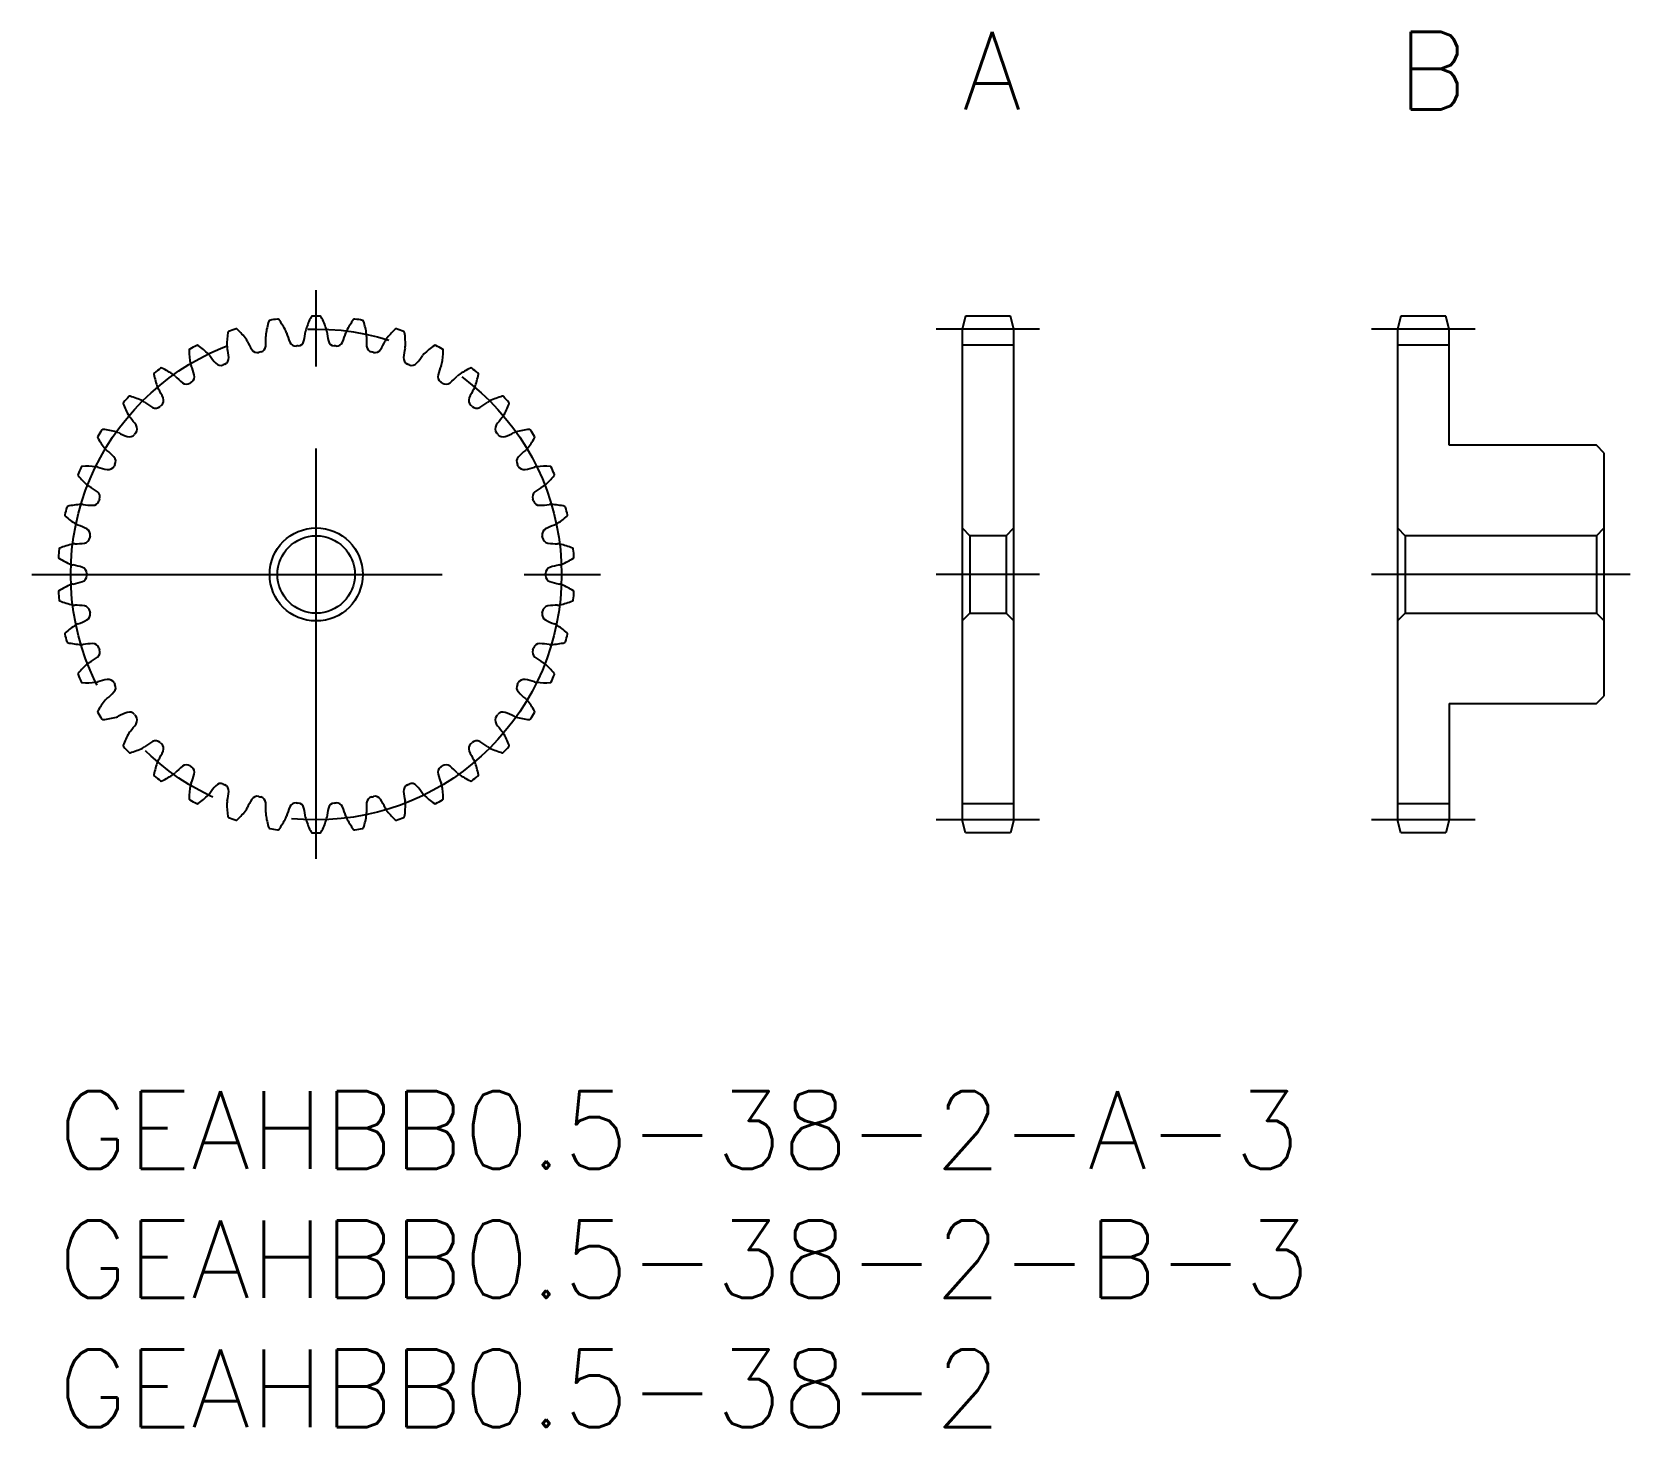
# Model space of a CAD drawing. Extents: x -1 to 60.8, y -13 to 41.
import ezdxf

# ---------------------------------------------------------------- set-up
doc = ezdxf.new("R2010")
doc.units = 0
doc.header["$LTSCALE"] = 0.5
doc.linetypes.add('CENTER', pattern=[50.8, 31.75, -6.35, 6.35, -6.35])
for name, color, linetype in [('MSM_CENTER', 1, 'CENTER'), ('MSM_CONTINUOUS', 7, 'CONTINUOUS'), ('MSM_PART_NUMBER', 7, 'CONTINUOUS')]:
    doc.layers.add(name, color=color, linetype=linetype)
doc.styles.get("Standard").update_dxf_attribs({"font": 'txt.shx', "height": 3, "bigfont": 'bigfont.shx'})

# ---------------------------------------------------------------- blocks, each defined once
blk = doc.blocks.new('*U2')
at = {"layer": 'MSM_PART_NUMBER'}
blk.add_text('GEAHBB0.5-38-2-A-3', height=3, dxfattribs=at).set_placement((0, -3))
blk = doc.blocks.new('*U3')
at = {"layer": 'MSM_PART_NUMBER'}
blk.add_text('GEAHBB0.5-38-2-B-3', height=3, dxfattribs=at).set_placement((0, -8))
blk = doc.blocks.new('*U4')
at = {"layer": 'MSM_PART_NUMBER'}
blk.add_text('GEAHBB0.5-38-2', height=3, dxfattribs=at).set_placement((0, -13))
blk = doc.blocks.new('*U5')
at = {"layer": 'MSM_PART_NUMBER'}
blk.add_text('A', height=3, dxfattribs=at).set_placement((35, 38))
blk = doc.blocks.new('*U6')
at = {"layer": 'MSM_PART_NUMBER'}
blk.add_text('B', height=3, dxfattribs=at).set_placement((51.85, 38))

msp = doc.modelspace()

# ---------------------------------------------------------------- linework, layer by layer
at = {"layer": 'MSM_CENTER'}
for p, q in [((10, 9), (10, 31)), ((38, 29.5), (34, 29.5)), ((54.85, 29.5), (50.85, 29.5)), ((-1, 20), (21, 20)), ((38, 20), (34, 20)), ((60.85, 20), (50.85, 20)), ((38, 10.5), (34, 10.5)), ((54.85, 10.5), (50.85, 10.5))]:
    msp.add_line(p, q, dxfattribs=at)
msp.add_circle((10, 20), 9.5, dxfattribs=at)
at = {"layer": 'MSM_CONTINUOUS'}
for p, q in [((35.134, 30), (35, 29.5)), ((36.866, 30), (35.134, 30)), ((37, 29.5), (36.866, 30)), ((51.984, 30), (51.85, 29.5)), ((53.716, 30), (51.984, 30)), ((53.85, 29.5), (53.716, 30)), ((35, 29.5), (35, 10.5)), ((37, 10.5), (37, 29.5)), ((51.85, 29.5), (51.85, 10.5)), ((53.85, 25), (53.85, 29.5)), ((37, 28.875), (35, 28.875)), ((53.85, 28.875), (51.85, 28.875)), ((59.55, 25), (53.85, 25)), ((59.85, 24.7), (59.55, 25)), ((59.85, 15.3), (59.85, 24.7)), ((35, 21.8), (35.3, 21.5)), ((36.7, 21.5), (37, 21.8)), ((51.85, 21.8), (52.15, 21.5)), ((59.55, 21.5), (59.85, 21.8)), ((35.3, 21.5), (35.3, 18.5)), ((36.7, 21.5), (35.3, 21.5)), ((36.7, 21.5), (36.7, 18.5)), ((52.15, 21.5), (52.15, 18.5)), ((59.55, 21.5), (52.15, 21.5)), ((59.55, 21.5), (59.55, 18.5)), ((35.3, 18.5), (35, 18.2)), ((35.3, 18.5), (36.7, 18.5)), ((37, 18.2), (36.7, 18.5)), ((52.15, 18.5), (51.85, 18.2)), ((52.15, 18.5), (59.55, 18.5)), ((59.85, 18.2), (59.55, 18.5)), ((53.85, 15), (59.55, 15)), ((53.85, 15), (53.85, 10.5)), ((59.55, 15), (59.85, 15.3)), ((37, 11.125), (35, 11.125)), ((53.85, 11.125), (51.85, 11.125)), ((35.134, 10), (35, 10.5)), ((36.866, 10), (35.134, 10)), ((37, 10.5), (36.866, 10)), ((51.984, 10), (51.85, 10.5)), ((53.716, 10), (51.984, 10)), ((53.85, 10.5), (53.716, 10))]:
    msp.add_line(p, q, dxfattribs=at)
for radius in [1.8, 1.5]:
    msp.add_circle((10, 20), radius, dxfattribs=at)
for centre, radius, start, end in [((11.185, 28.848), 3.167, 162.44892, 171.8421), ((8.213, 29.788), 0.05, 100.34344, 162.44892), ((10, 20), 10, 98.60392, 100.34344), ((8.511, 29.838), 0.05, 36.49844, 98.60394), ((6.006, 27.984), 3.167, 27.10526, 36.49844), ((12.625, 28.533), 3.167, 152.97524, 162.36842), ((9.849, 29.949), 0.05, 90.86976, 152.97524), ((10, 20), 10, 89.13024, 90.86976), ((10.151, 29.949), 0.05, 27.02471, 89.13024), ((7.375, 28.533), 3.167, 17.63158, 27.02476), ((13.994, 27.984), 3.167, 143.50156, 152.89474), ((11.489, 29.838), 0.05, 81.39608, 143.50156), ((10, 20), 10, 79.65656, 81.39608), ((11.787, 29.788), 0.05, 17.55112, 79.65656), ((8.815, 28.848), 3.167, 8.15789, 17.55108), ((9.713, 28.923), 3.167, 171.92261, 181.31579), ((6.627, 29.361), 0.05, 109.81713, 171.92261), ((10, 20), 10, 108.07761, 109.81713), ((6.912, 29.459), 0.05, 45.97218, 108.07761), ((4.746, 27.218), 3.167, 36.57895, 45.97213), ((6.959, 28.86), 0.412, 24.86927, 36.57924), ((8.458, 29.239), 0.412, 171.84181, 183.55178), ((5.13, 29.033), 2.923, 356.18809, 3.55205), ((8.458, 29.239), 0.412, 15.39559, 27.10555), ((11.674, 30.125), 2.923, 195.39531, 202.75928), ((6.683, 29.711), 2.923, 346.7144, 354.07837), ((10, 29.367), 0.412, 162.36813, 174.0781), ((10, 29.367), 0.412, 5.9219, 17.63187), ((13.317, 29.711), 2.923, 185.92163, 193.2856), ((8.326, 30.125), 2.923, 337.24072, 344.60469), ((11.542, 29.239), 0.412, 152.89445, 164.60441), ((14.87, 29.033), 2.923, 176.44795, 183.81191), ((11.542, 29.239), 0.412, 356.44822, 8.15818), ((13.041, 28.86), 0.412, 143.42077, 155.13073), ((15.254, 27.218), 3.167, 134.02787, 143.42105), ((13.088, 29.459), 0.05, 71.92239, 134.02787), ((10, 20), 10, 70.18287, 71.92239), ((13.373, 29.361), 0.05, 8.07739, 70.18287), ((10.287, 28.923), 3.167, 358.68421, 8.07739), ((5.132, 28.678), 0.05, 119.29081, 181.39629), ((8.248, 28.754), 3.167, 181.39629, 190.78947), ((10, 20), 10, 117.55129, 119.29081), ((5.398, 28.822), 0.05, 55.44581, 117.55129), ((3.63, 26.255), 3.167, 46.05263, 55.44581), ((5.542, 28.238), 0.412, 34.34295, 46.05292), ((8.295, 30.12), 2.923, 214.34268, 221.70665), ((6.959, 28.86), 0.412, 181.3155, 193.02547), ((3.709, 28.108), 2.923, 5.66177, 13.02574), ((9.984, 30.262), 2.923, 204.869, 212.23296), ((7.723, 28.836), 0.25, 212.23295, 284.44898), ((10, 20), 8.875, 103.97207, 104.44898), ((7.797, 28.855), 0.25, 283.97209, 356.1881), ((9.209, 29.091), 0.25, 202.75928, 274.97529), ((10, 20), 8.875, 94.49839, 94.97529), ((9.284, 29.097), 0.25, 274.4984, 346.71441), ((10.716, 29.097), 0.25, 193.2856, 265.50161), ((10, 20), 8.875, 85.0247, 85.50161), ((10.791, 29.091), 0.25, 265.02473, 337.24073), ((12.203, 28.855), 0.25, 183.8119, 256.02796), ((10, 20), 8.875, 75.55102, 76.02793), ((12.277, 28.836), 0.25, 255.55104, 327.76704), ((10.016, 30.262), 2.923, 327.76703, 335.131), ((16.291, 28.108), 2.923, 166.97426, 174.33823), ((13.041, 28.86), 0.412, 346.97453, 358.6845), ((11.705, 30.12), 2.923, 318.29335, 325.65732), ((14.458, 28.238), 0.412, 133.94708, 145.65705), ((16.37, 26.255), 3.167, 124.55419, 133.94737), ((14.602, 28.822), 0.05, 62.44871, 124.55419), ((10, 20), 10, 60.70919, 62.44871), ((11.752, 28.754), 3.167, 349.21053, 358.60371), ((14.868, 28.678), 0.05, 358.60371, 60.70919), ((10, 20), 10, 127.02498, 128.7645), ((4.008, 27.944), 0.05, 64.91955, 127.02498), ((2.687, 25.121), 3.167, 55.52632, 64.9195), ((5.542, 28.238), 0.412, 190.78918, 202.49915), ((2.461, 26.962), 2.923, 15.13546, 22.49942), ((6.3, 28.341), 0.25, 221.70665, 293.92266), ((10, 20), 8.875, 113.44576, 113.92266), ((6.369, 28.372), 0.25, 293.44577, 5.66178), ((13.631, 28.372), 0.25, 174.33822, 246.55428), ((10, 20), 8.875, 66.07734, 66.55424), ((13.7, 28.341), 0.25, 246.07736, 318.29336), ((17.539, 26.962), 2.923, 157.50058, 164.86454), ((14.458, 28.238), 0.412, 337.50085, 349.21081), ((17.313, 25.121), 3.167, 115.0805, 124.47368), ((15.992, 27.944), 0.05, 52.97502, 115.0805), ((10, 20), 10, 51.2355, 52.97502), ((3.77, 27.758), 0.05, 128.7645, 190.86998), ((6.831, 28.346), 3.167, 190.86998, 200.26316), ((4.247, 27.392), 0.412, 200.26286, 211.97284), ((4.247, 27.392), 0.412, 43.81664, 55.52661), ((6.653, 29.701), 2.923, 223.81637, 231.18033), ((4.977, 27.618), 0.25, 231.18031, 303.39635), ((10, 20), 8.875, 122.91944, 123.39635), ((5.041, 27.66), 0.25, 302.91946, 15.13546), ((14.959, 27.66), 0.25, 164.86453, 237.08056), ((10, 20), 8.875, 56.60365, 57.08056), ((15.023, 27.618), 0.25, 236.60367, 308.81967), ((13.347, 29.701), 2.923, 308.81967, 316.18363), ((15.753, 27.392), 0.412, 124.4734, 136.18336), ((15.753, 27.392), 0.412, 328.02716, 339.73713), ((13.169, 28.346), 3.167, 339.73684, 349.13002), ((16.23, 27.758), 0.05, 349.13007, 51.2355), ((2.578, 26.627), 0.05, 138.23818, 200.34366), ((5.5, 27.711), 3.167, 200.34366, 209.73684), ((10, 20), 10, 136.49866, 138.23818), ((2.783, 26.849), 0.05, 74.39318, 136.49866), ((1.944, 23.848), 3.167, 65, 74.39318), ((3.108, 26.344), 0.412, 53.29032, 65.00029), ((5.102, 29.018), 2.923, 233.29005, 240.65402), ((1.418, 25.626), 2.923, 24.60914, 31.97311), ((3.848, 26.739), 0.25, 312.39314, 24.60915), ((16.152, 26.739), 0.25, 155.39084, 227.60687), ((18.582, 25.626), 2.923, 148.02689, 155.39086), ((14.898, 29.018), 2.923, 299.34598, 306.70995), ((16.892, 26.344), 0.412, 114.99971, 126.70968), ((18.056, 23.848), 3.167, 105.60682, 115), ((17.217, 26.849), 0.05, 43.50134, 105.60682), ((14.5, 27.711), 3.167, 330.26316, 339.65634), ((10, 20), 10, 41.76182, 43.50134), ((17.422, 26.627), 0.05, 339.65634, 41.76182), ((3.108, 26.344), 0.412, 209.73655, 221.44652), ((0.609, 24.137), 2.923, 34.08282, 41.44679), ((3.792, 26.688), 0.25, 240.65402, 312.87003), ((10, 20), 8.875, 132.39313, 132.87003), ((10, 20), 8.875, 47.12997, 47.60687), ((16.208, 26.688), 0.25, 227.12999, 299.34599), ((19.391, 24.137), 2.923, 138.55321, 145.91718), ((16.892, 26.344), 0.412, 318.55348, 330.26344), ((10, 20), 10, 145.97235, 147.71187), ((1.754, 25.568), 0.05, 83.86687, 145.97235), ((1.421, 22.469), 3.167, 74.47368, 83.86687), ((2.158, 25.123), 0.412, 62.76401, 74.47397), ((3.684, 28.089), 2.923, 242.76374, 250.1277), ((2.776, 25.575), 0.25, 250.1277, 322.34372), ((10, 20), 8.875, 141.86681, 142.34372), ((2.822, 25.635), 0.25, 321.86682, 34.08283), ((17.178, 25.635), 0.25, 145.91716, 218.13319), ((10, 20), 8.875, 37.65628, 38.13319), ((17.224, 25.575), 0.25, 217.65631, 289.87231), ((16.316, 28.089), 2.923, 289.8723, 297.23626), ((17.842, 25.123), 0.412, 105.52603, 117.23599), ((18.579, 22.469), 3.167, 96.13313, 105.52632), ((18.246, 25.568), 0.05, 34.02765, 96.13313), ((10, 20), 10, 32.28813, 34.02765), ((1.589, 25.315), 0.05, 147.71187, 209.81735), ((4.293, 26.865), 3.167, 209.81735, 219.21053), ((2.158, 25.123), 0.412, 219.21023, 230.9202), ((0.056, 22.534), 2.923, 43.55651, 50.92047), ((19.944, 22.534), 2.923, 129.07953, 136.44349), ((17.842, 25.123), 0.412, 309.0798, 320.78976), ((15.707, 26.865), 3.167, 320.78947, 330.18265), ((18.411, 25.315), 0.05, 330.18265, 32.28813), ((10, 20), 10, 155.44603, 157.18555), ((0.95, 24.135), 0.05, 93.34055, 155.44603), ((1.131, 21.023), 3.167, 83.94737, 93.34055), ((1.422, 23.763), 0.412, 72.23769, 83.94766), ((2.439, 26.939), 2.923, 252.23742, 259.60139), ((1.957, 24.31), 0.25, 259.60139, 331.81736), ((1.993, 24.376), 0.25, 331.34051, 43.55653), ((10, 20), 8.875, 151.34049, 151.8174), ((18.007, 24.376), 0.25, 136.44348, 208.65951), ((10, 20), 8.875, 28.1826, 28.65951), ((18.043, 24.31), 0.25, 208.18262, 280.39864), ((17.561, 26.939), 2.923, 280.39861, 287.76258), ((18.578, 23.763), 0.412, 96.05235, 107.76231), ((18.869, 21.023), 3.167, 86.65945, 96.05263), ((19.05, 24.135), 0.05, 24.55397, 86.65945), ((10, 20), 10, 22.81445, 24.55397), ((0.828, 23.858), 0.05, 157.18555, 219.29103), ((3.241, 25.832), 3.167, 219.29103, 228.68421), ((16.759, 25.832), 3.167, 311.31579, 320.70897), ((19.172, 23.858), 0.05, 320.70897, 22.81445), ((1.422, 23.763), 0.412, 228.68392, 240.39389), ((-0.226, 20.863), 2.923, 53.03019, 60.39416), ((1.382, 22.999), 0.25, 340.81419, 53.03021), ((10, 20), 8.875, 160.81418, 161.29108), ((18.618, 22.999), 0.25, 126.96979, 199.18582), ((10, 20), 8.875, 18.70892, 19.18582), ((20.226, 20.863), 2.923, 119.60584, 126.96981), ((18.578, 23.763), 0.412, 299.60611, 311.31608), ((0.319, 22.296), 0.05, 166.65923, 228.76471), ((10, 20), 10, 164.91971, 166.65923), ((0.393, 22.589), 0.05, 102.81423, 164.91971), ((1.084, 19.55), 3.167, 93.42105, 102.81423), ((0.92, 22.299), 0.412, 81.71138, 93.42134), ((1.4, 25.6), 2.923, 261.7111, 269.07507), ((1.357, 22.927), 0.25, 269.07507, 341.29108), ((18.643, 22.927), 0.25, 198.70894, 270.92494), ((18.6, 25.6), 2.923, 270.92493, 278.2889), ((19.08, 22.299), 0.412, 86.57866, 98.28862), ((18.916, 19.55), 3.167, 77.18577, 86.57895), ((19.607, 22.589), 0.05, 15.08029, 77.18577), ((10, 20), 10, 13.34077, 15.08029), ((19.681, 22.296), 0.05, 311.23533, 13.34077), ((2.373, 24.64), 3.167, 228.76471, 238.15789), ((0.92, 22.299), 0.412, 238.1576, 249.86757), ((-0.228, 19.168), 2.923, 62.50388, 69.86784), ((1.006, 21.539), 0.25, 350.28787, 62.50389), ((18.994, 21.539), 0.25, 117.49611, 189.71214), ((20.228, 19.168), 2.923, 110.13216, 117.49612), ((19.08, 22.299), 0.412, 290.13243, 301.84239), ((17.627, 24.64), 3.167, 301.84211, 311.23529), ((1.28, 18.088), 3.167, 102.89474, 112.28792), ((0.665, 20.774), 0.412, 91.18506, 102.89502), ((0.596, 24.108), 2.923, 271.18479, 278.54876), ((0.993, 21.464), 0.25, 278.54876, 350.76473), ((10, 20), 8.875, 170.28786, 170.76477), ((10, 20), 8.875, 9.23523, 9.71214), ((19.007, 21.464), 0.25, 189.23525, 261.45125), ((19.404, 24.108), 2.923, 261.45124, 268.81521), ((19.335, 20.774), 0.412, 77.10498, 88.81494), ((18.72, 18.088), 3.167, 67.71208, 77.10526), ((10, 20), 10, 174.3934, 176.13292), ((0.073, 20.671), 0.05, 176.13292, 238.2384), ((1.713, 23.321), 3.167, 238.2384, 247.63158), ((0.098, 20.972), 0.05, 112.28792, 174.3934), ((18.287, 23.321), 3.167, 292.36842, 301.7616), ((19.902, 20.972), 0.05, 5.6066, 67.71208), ((10, 20), 10, 3.86708, 5.6066), ((19.927, 20.671), 0.05, 301.76165, 3.86708), ((0.665, 20.774), 0.412, 247.63129, 259.34126), ((0.048, 17.496), 2.923, 71.97756, 79.34153), ((0.875, 20.038), 0.25, 359.76156, 71.97758), ((0.875, 19.962), 0.25, 288.02242, 0.23845), ((10, 20), 8.875, 179.76155, 180.23845), ((19.125, 20.038), 0.25, 108.02243, 180.23849), ((10, 20), 8.875, 359.76155, 0.23845), ((19.125, 19.962), 0.25, 179.76157, 251.97758), ((19.952, 17.496), 2.923, 100.65847, 108.02244), ((19.335, 20.774), 0.412, 280.65874, 292.36871), ((0.073, 19.329), 0.05, 121.7616, 183.86708), ((10, 20), 10, 183.86708, 185.6066), ((1.713, 16.679), 3.167, 112.36842, 121.7616), ((0.665, 19.226), 0.412, 100.65874, 112.36871), ((0.048, 22.504), 2.923, 280.65847, 288.02244), ((19.952, 22.504), 2.923, 251.97756, 259.34153), ((19.335, 19.226), 0.412, 67.63129, 79.34126), ((18.287, 16.679), 3.167, 58.2384, 67.63158), ((10, 20), 10, 354.3934, 356.13292), ((19.927, 19.329), 0.05, 356.13292, 58.2384), ((0.098, 19.028), 0.05, 185.6066, 247.71208), ((1.28, 21.912), 3.167, 247.71208, 257.10526), ((0.665, 19.226), 0.412, 257.10497, 268.81494), ((0.596, 15.892), 2.923, 81.45124, 88.81521), ((0.993, 18.536), 0.25, 9.23524, 81.45125), ((10, 20), 8.875, 189.23523, 189.71214), ((10, 20), 8.875, 350.28786, 350.76477), ((19.007, 18.536), 0.25, 98.54875, 170.76477), ((19.404, 15.892), 2.923, 91.18479, 98.54876), ((19.335, 19.226), 0.412, 271.18506, 282.89502), ((18.72, 21.912), 3.167, 282.89474, 292.28792), ((19.902, 19.028), 0.05, 292.28797, 354.3934), ((2.373, 15.36), 3.167, 121.84211, 131.23529), ((0.92, 17.701), 0.412, 110.13243, 121.84239), ((-0.228, 20.832), 2.923, 290.13216, 297.49612), ((1.006, 18.461), 0.25, 297.4961, 9.71214), ((18.994, 18.461), 0.25, 170.28788, 242.5039), ((20.228, 20.832), 2.923, 242.50388, 249.86784), ((19.08, 17.701), 0.412, 58.15761, 69.86757), ((17.627, 15.36), 3.167, 48.76471, 58.15789), ((0.319, 17.704), 0.05, 131.23529, 193.34077), ((10, 20), 10, 193.34077, 195.08029), ((0.393, 17.411), 0.05, 195.08029, 257.18577), ((1.084, 20.45), 3.167, 257.18577, 266.57895), ((1.4, 14.4), 2.923, 90.92493, 98.2889), ((1.357, 17.073), 0.25, 18.70893, 90.92494), ((18.643, 17.073), 0.25, 89.07506, 161.29108), ((18.6, 14.4), 2.923, 81.7111, 89.07507), ((18.916, 20.45), 3.167, 273.42105, 282.81423), ((19.607, 17.411), 0.05, 282.81423, 344.91971), ((10, 20), 10, 344.91971, 346.65923), ((19.681, 17.704), 0.05, 346.65923, 48.76471), ((0.92, 17.701), 0.412, 266.57866, 278.28862), ((-0.226, 19.137), 2.923, 299.60584, 306.96981), ((1.382, 17.001), 0.25, 306.96979, 19.18582), ((10, 20), 8.875, 198.70892, 199.18582), ((18.618, 17.001), 0.25, 160.8142, 233.03021), ((10, 20), 8.875, 340.81418, 341.29108), ((20.226, 19.137), 2.923, 233.03019, 240.39416), ((19.08, 17.701), 0.412, 261.71138, 273.42134), ((0.828, 16.142), 0.05, 140.70902, 202.81445), ((10, 20), 10, 202.81445, 204.55397), ((3.241, 14.168), 3.167, 131.31579, 140.70897), ((1.422, 16.237), 0.412, 119.60611, 131.31608), ((18.578, 16.237), 0.412, 48.68392, 60.39389), ((16.759, 14.168), 3.167, 39.29103, 48.68421), ((10, 20), 10, 335.44603, 337.18555), ((19.172, 16.142), 0.05, 337.18555, 39.29103), ((0.95, 15.865), 0.05, 204.55397, 266.65945), ((1.131, 18.977), 3.167, 266.65945, 276.05263), ((1.422, 16.237), 0.412, 276.05234, 287.76231), ((2.439, 13.061), 2.923, 100.39861, 107.76258), ((1.957, 15.69), 0.25, 28.18261, 100.39862), ((1.993, 15.624), 0.25, 316.44348, 28.65951), ((10, 20), 8.875, 208.1826, 208.65951), ((18.007, 15.624), 0.25, 151.34051, 223.55652), ((10, 20), 8.875, 331.34049, 331.8174), ((18.043, 15.69), 0.25, 79.60138, 151.8174), ((17.561, 13.061), 2.923, 72.23742, 79.60139), ((18.578, 16.237), 0.412, 252.23769, 263.94765), ((18.869, 18.977), 3.167, 263.94737, 273.34055), ((19.05, 15.865), 0.05, 273.34055, 335.44603), ((4.293, 13.135), 3.167, 140.78947, 150.18265), ((2.158, 14.877), 0.412, 129.0798, 140.78976), ((0.056, 17.466), 2.923, 309.07953, 316.44349), ((19.944, 17.466), 2.923, 223.55651, 230.92047), ((17.842, 14.877), 0.412, 39.21024, 50.9202), ((15.707, 13.135), 3.167, 29.81735, 39.21053), ((1.589, 14.685), 0.05, 150.18265, 212.28813), ((10, 20), 10, 212.28813, 214.02765), ((1.754, 14.432), 0.05, 214.02765, 276.13313), ((1.421, 17.531), 3.167, 276.13313, 285.52631), ((2.158, 14.877), 0.412, 285.52602, 297.23599), ((3.684, 11.911), 2.923, 109.8723, 117.23626), ((2.776, 14.425), 0.25, 37.6563, 109.87231), ((10, 20), 8.875, 217.65628, 218.13319), ((2.822, 14.365), 0.25, 325.91716, 38.13319), ((17.178, 14.365), 0.25, 141.86683, 214.08283), ((10, 20), 8.875, 321.86681, 322.34372), ((17.224, 14.425), 0.25, 70.1277, 142.34372), ((16.316, 11.911), 2.923, 62.76374, 70.1277), ((17.842, 14.877), 0.412, 242.76401, 254.47397), ((18.579, 17.531), 3.167, 254.47368, 263.86687), ((18.246, 14.432), 0.05, 263.86691, 325.97235), ((10, 20), 10, 325.97235, 327.71187), ((18.411, 14.685), 0.05, 327.71187, 29.81735), ((5.5, 12.289), 3.167, 150.26316, 159.65634), ((3.108, 13.656), 0.412, 138.55348, 150.26345), ((0.609, 15.863), 2.923, 318.55321, 325.91718), ((19.391, 15.863), 2.923, 214.08282, 221.44679), ((16.892, 13.656), 0.412, 29.73656, 41.44652), ((14.5, 12.289), 3.167, 20.34366, 29.73684), ((2.578, 13.373), 0.05, 159.65639, 221.76182), ((10, 20), 10, 221.76182, 223.50134), ((2.783, 13.151), 0.05, 223.50134, 285.60682), ((1.944, 16.152), 3.167, 285.60682, 295), ((3.108, 13.656), 0.412, 294.99971, 306.70968), ((5.102, 10.982), 2.923, 119.34598, 126.70995), ((3.792, 13.312), 0.25, 47.12998, 119.34599), ((1.418, 14.374), 2.923, 328.02689, 335.39086), ((10, 20), 8.875, 227.12997, 227.60687), ((3.848, 13.261), 0.25, 335.39084, 47.60687), ((16.152, 13.261), 0.25, 132.39315, 204.60915), ((18.582, 14.374), 2.923, 204.60914, 211.97311), ((10, 20), 8.875, 312.39313, 312.87003), ((16.208, 13.312), 0.25, 60.65401, 132.87003), ((14.898, 10.982), 2.923, 53.29005, 60.65402), ((16.892, 13.656), 0.412, 233.29032, 245.00029), ((18.056, 16.152), 3.167, 245, 254.39318), ((17.217, 13.151), 0.05, 254.39318, 316.49866), ((10, 20), 10, 316.49866, 318.23818), ((17.422, 13.373), 0.05, 318.23818, 20.34366), ((6.831, 11.654), 3.167, 159.73684, 169.13002), ((4.247, 12.608), 0.412, 148.02716, 159.73713), ((6.653, 10.299), 2.923, 128.81967, 136.18363), ((4.977, 12.382), 0.25, 56.60367, 128.81967), ((10, 20), 8.875, 236.60365, 237.08056), ((5.041, 12.34), 0.25, 344.86453, 57.08056), ((14.959, 12.34), 0.25, 122.91946, 195.13546), ((10, 20), 8.875, 302.91944, 303.39635), ((15.023, 12.382), 0.25, 51.18032, 123.39635), ((13.347, 10.299), 2.923, 43.81637, 51.18033), ((15.753, 12.608), 0.412, 20.26287, 31.97284), ((13.169, 11.654), 3.167, 10.86998, 20.26316), ((3.77, 12.242), 0.05, 169.13007, 231.2355), ((10, 20), 10, 231.2355, 232.97502), ((4.008, 12.056), 0.05, 232.97502, 295.0805), ((2.687, 14.879), 3.167, 295.0805, 304.47368), ((4.247, 12.608), 0.412, 304.47339, 316.18336), ((8.248, 11.246), 3.167, 169.21053, 178.60371), ((5.542, 11.762), 0.412, 157.50085, 169.21082), ((2.461, 13.038), 2.923, 337.50058, 344.86454), ((8.295, 9.88), 2.923, 138.29335, 145.65732), ((6.3, 11.659), 0.25, 66.07735, 138.29337), ((10, 20), 8.875, 246.07734, 246.55424), ((6.369, 11.628), 0.25, 354.33821, 66.55424), ((13.631, 11.628), 0.25, 113.44578, 185.66179), ((10, 20), 8.875, 293.44576, 293.92266), ((13.7, 11.659), 0.25, 41.70665, 113.92266), ((11.705, 9.88), 2.923, 34.34268, 41.70665), ((17.539, 13.038), 2.923, 195.13546, 202.49942), ((14.458, 11.762), 0.412, 10.78919, 22.49915), ((11.752, 11.246), 3.167, 1.39629, 10.78947), ((15.753, 12.608), 0.412, 223.81664, 235.5266), ((17.313, 14.879), 3.167, 235.52632, 244.9195), ((15.992, 12.056), 0.05, 244.91955, 307.02498), ((10, 20), 10, 307.02498, 308.7645), ((16.23, 12.242), 0.05, 308.7645, 10.86998), ((5.132, 11.322), 0.05, 178.60371, 240.70919), ((10, 20), 10, 240.70919, 242.44871), ((5.398, 11.178), 0.05, 242.44871, 304.55419), ((3.63, 13.745), 3.167, 304.55419, 313.94737), ((5.542, 11.762), 0.412, 313.94708, 325.65705), ((9.713, 11.077), 3.167, 178.68421, 188.07739), ((6.959, 11.14), 0.412, 166.97453, 178.6845), ((3.709, 11.892), 2.923, 346.97426, 354.33823), ((9.984, 9.738), 2.923, 147.76703, 155.131), ((7.723, 11.164), 0.25, 75.55104, 147.76704), ((10, 20), 8.875, 255.55102, 256.02793), ((7.797, 11.145), 0.25, 3.8119, 76.02793), ((5.13, 10.967), 2.923, 356.44795, 3.81191), ((9.209, 10.909), 0.25, 85.02472, 157.24073), ((10, 20), 8.875, 265.0247, 265.50161), ((9.284, 10.903), 0.25, 13.2856, 85.50161), ((10.716, 10.903), 0.25, 94.49841, 166.71441), ((10, 20), 8.875, 274.49839, 274.97529), ((10.791, 10.909), 0.25, 22.75926, 94.97529), ((14.87, 10.967), 2.923, 176.18809, 183.55205), ((12.203, 11.145), 0.25, 103.97209, 176.1881), ((10, 20), 8.875, 283.97207, 284.44898), ((12.277, 11.164), 0.25, 32.23295, 104.44898), ((10.016, 9.738), 2.923, 24.869, 32.23296), ((16.291, 11.892), 2.923, 185.66177, 193.02574), ((10.287, 11.077), 3.167, 351.92261, 1.31579), ((13.041, 11.14), 0.412, 1.3155, 13.02547), ((14.458, 11.762), 0.412, 214.34295, 226.05292), ((16.37, 13.745), 3.167, 226.05263, 235.44581), ((14.602, 11.178), 0.05, 235.44581, 297.55129), ((10, 20), 10, 297.55129, 299.29081), ((14.868, 11.322), 0.05, 299.29081, 1.39629), ((6.627, 10.639), 0.05, 188.07744, 250.18287), ((10, 20), 10, 250.18287, 251.92239), ((4.746, 12.782), 3.167, 314.02787, 323.42105), ((6.959, 11.14), 0.412, 323.42077, 335.13073), ((8.458, 10.761), 0.412, 176.44822, 188.15818), ((11.185, 11.152), 3.167, 188.1579, 197.55108), ((6.006, 12.016), 3.167, 323.50156, 332.89474), ((8.458, 10.761), 0.412, 332.89445, 344.60441), ((11.674, 9.875), 2.923, 157.24072, 164.60469), ((6.683, 10.289), 2.923, 5.92163, 13.2856), ((10, 10.633), 0.412, 185.9219, 197.63187), ((10, 10.633), 0.412, 342.36814, 354.0781), ((13.317, 10.289), 2.923, 166.7144, 174.07837), ((8.326, 9.875), 2.923, 15.39531, 22.75928), ((11.542, 10.761), 0.412, 195.39559, 207.10555), ((13.994, 12.016), 3.167, 207.10526, 216.49845), ((8.815, 11.152), 3.167, 342.44892, 351.84211), ((11.542, 10.761), 0.412, 351.84182, 3.55178), ((13.041, 11.14), 0.412, 204.86927, 216.57923), ((15.254, 12.782), 3.167, 216.57895, 225.97213), ((10, 20), 10, 288.07761, 289.81713), ((13.373, 10.639), 0.05, 289.81713, 351.92261), ((6.912, 10.541), 0.05, 251.92239, 314.02787), ((8.213, 10.212), 0.05, 197.55112, 259.65656), ((10, 20), 10, 259.65656, 261.39608), ((8.511, 10.162), 0.05, 261.39608, 323.50156), ((12.625, 11.467), 3.167, 197.63158, 207.02476), ((9.849, 10.051), 0.05, 207.02481, 269.13024), ((10, 20), 10, 269.13024, 270.86976), ((10.151, 10.051), 0.05, 270.86976, 332.97524), ((7.375, 11.467), 3.167, 332.97524, 342.36842), ((11.489, 10.162), 0.05, 216.49849, 278.60392), ((10, 20), 10, 278.60392, 280.34344), ((11.787, 10.212), 0.05, 280.34344, 342.44892), ((13.088, 10.541), 0.05, 225.97213, 288.07761)]:
    msp.add_arc(centre, radius, start, end, dxfattribs=at)

# ---------------------------------------------------------------- block references
for name in ['*U5', '*U6', '*U2', '*U3', '*U4']:
    msp.add_blockref(name, (0, 0), dxfattribs=at)

doc.saveas('drawing.dxf')
